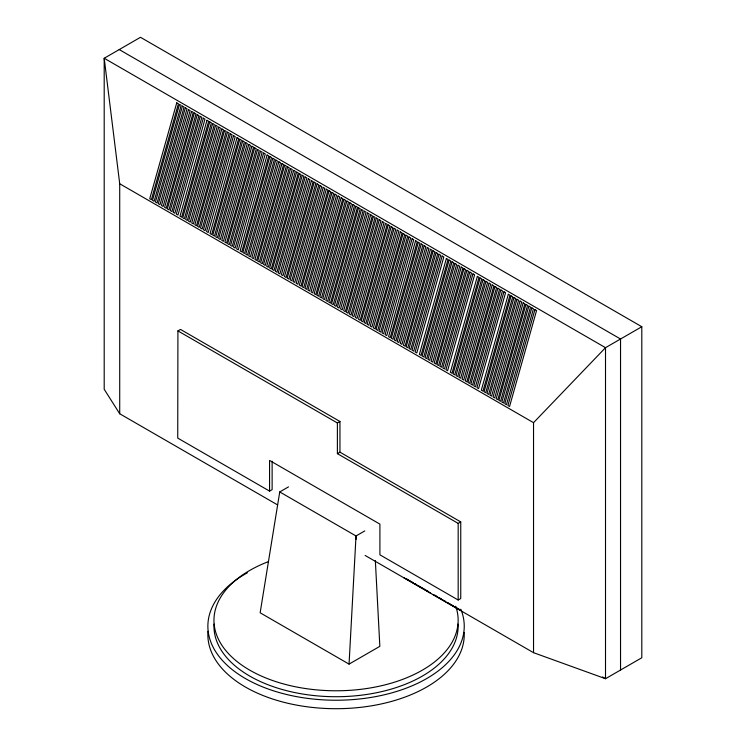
<?xml version="1.0" encoding="UTF-8"?>
<svg xmlns="http://www.w3.org/2000/svg" width="746" height="746" viewBox="0 0 746 746"><rect width="100%" height="100%" fill="white"/><g stroke="black" fill="none" stroke-linecap="round" stroke-linejoin="round"><path stroke-width="1.12" d="M269.567 491.11L269.567 460.422L379.91 524.13L379.91 554.819L458.175 600.008L460.748 598.525L460.748 521.911L339.952 452.169L339.952 421.481L180.485 329.415L177.921 330.898L177.734 438.098L269.567 491.11L272.131 489.637L272.131 461.215M288.497 486.877L279.741 491.94L260.149 612.792L349.053 664.117L356.019 535.973L364.775 530.919M533.539 652.685L533.539 422.684L605.51 347.683L641.802 326.729L641.802 657.758L605.51 678.711L533.539 652.685L365.13 555.453M177.921 330.898L337.388 422.963L339.952 421.481M337.388 422.963L337.388 453.652L339.952 452.169M337.388 453.652L458.175 523.394L460.748 521.911M349.053 664.117L379.845 646.334L375.35 560.619M641.802 326.729L140.49 37.3L104.198 58.253L104.198 389.281L119.714 413.76L277.605 504.921M119.229 49.572L620.541 339.01L620.541 670.039M602.488 676.967L605.51 678.711L605.51 347.683L104.198 58.253L119.714 183.758L533.539 422.684M279.741 491.94L356.019 535.973L356.019 539.442M406.16 578.644L412.995 582.589M414.944 583.717L416.902 584.845M418.851 585.974L428.614 591.615M434.685 595.122L437.622 596.809M439.571 597.938L441.529 599.066M443.478 600.194L445.437 601.323M447.386 602.451L453.242 605.836M455.2 606.964L460.086 609.78M403.717 577.618L430.656 593.173M433.23 594.655L460.17 610.209M458.175 523.394L458.175 600.008M119.714 183.758L119.714 413.76M455.694 606.256A122.092 70.488 0 0 1 375.602 686.982A122.092 70.488 0 0 1 226.616 651.547A122.092 70.488 0 0 1 268.243 561.673M458.081 624.066A122.092 70.488 0 0 1 336.045 696.717A122.092 70.488 0 0 1 214.018 624.066M460.832 609.258A128.191 74.013 0 0 1 299.705 697.193A128.191 74.013 0 0 1 247.308 572.816M464.18 632.431A128.191 74.013 0 0 1 335.066 708.7A128.191 74.013 0 0 1 207.994 631.293M176.746 102.845L149.741 198.734L151.391 199.686L178.397 103.797L176.746 102.845M179.497 104.431L152.492 200.32L154.142 201.28L181.138 105.382L179.497 104.431M182.425 106.128L155.429 202.017L157.07 202.968L184.076 107.079L182.425 106.128M185.362 107.816L158.357 203.714L160.008 204.665L187.004 108.767L185.362 107.816M188.477 109.615L161.472 205.504L163.122 206.465L190.127 110.567L188.477 109.615M191.591 111.415L164.586 207.304L166.237 208.265L193.242 112.366L191.591 111.415M194.342 113L167.337 208.899L168.988 209.85L195.993 113.951L194.342 113M197.27 114.698L170.274 210.586L171.925 211.538L198.921 115.649L197.27 114.698M200.208 116.395L173.203 212.284L174.853 213.235L201.858 117.346L200.208 116.395M203.322 118.185L176.317 214.083L177.968 215.034L204.973 119.146L203.322 118.185M206.987 120.302L179.991 216.2L181.632 217.151L208.638 121.262L206.987 120.302M209.738 121.896L182.733 217.785L184.383 218.737L211.388 122.848L209.738 121.896M212.666 123.584L185.67 219.483L187.321 220.434L214.316 124.535L212.666 123.584M215.603 125.281L188.598 221.17L190.249 222.121L217.254 126.233L215.603 125.281M218.718 127.081L191.722 222.97L193.363 223.921L220.368 128.032L218.718 127.081M221.832 128.881L194.837 224.77L196.487 225.721L223.483 129.832L221.832 128.881M224.583 130.466L197.587 226.355L199.229 227.306L226.234 131.417L224.583 130.466M227.521 132.154L200.515 228.052L202.166 229.003L229.162 133.114L227.521 132.154M230.449 133.851L203.453 229.74L205.094 230.691L232.099 134.802L230.449 133.851M233.563 135.651L206.567 231.54L208.218 232.491L235.214 136.602L233.563 135.651M237.051 137.665L210.046 233.554L211.696 234.505L238.701 138.616L237.051 137.665M239.802 139.25L212.796 235.139L214.447 236.09L241.443 140.201L239.802 139.25M242.73 140.938L215.734 236.836L217.375 237.787L244.38 141.899L242.73 140.938M245.667 142.635L218.662 238.524L220.312 239.475L247.308 143.586L245.667 142.635M248.782 144.435L221.776 240.324L223.427 241.275L250.432 145.386L248.782 144.435M251.896 146.235L224.891 242.124L226.542 243.075L253.547 147.186L251.896 146.235M254.647 147.82L227.642 243.709L229.292 244.66L256.298 148.771L254.647 147.82M257.575 149.517L230.579 245.406L232.23 246.357L259.226 150.468L257.575 149.517M260.513 151.205L233.507 247.094L235.158 248.054L262.163 152.156L260.513 151.205M263.627 153.005L236.622 248.894L238.272 249.854L265.278 153.956L263.627 153.005M267.105 155.019L240.109 250.908L241.76 251.859L268.756 155.97L267.105 155.019M269.856 156.604L242.86 252.493L244.511 253.444L271.507 157.555L269.856 156.604M272.794 158.301L245.788 254.19L247.439 255.141L274.444 159.252L272.794 158.301M275.722 159.989L248.726 255.878L250.376 256.838L277.372 160.94L275.722 159.989M278.836 161.789L251.84 257.678L253.491 258.629L280.487 162.74L278.836 161.789M281.96 163.588L254.955 259.477L256.605 260.429L283.601 164.54L281.96 163.588M284.702 165.174L257.706 261.063L259.356 262.023L286.352 166.125L284.702 165.174M287.639 166.871L260.634 262.76L262.284 263.711L289.289 167.822L287.639 166.871M290.567 168.559L263.571 264.457L265.222 265.408L292.218 169.51L290.567 168.559M293.691 170.358L266.686 266.257L268.336 267.208L295.332 171.31L293.691 170.358M296.619 172.056L269.623 267.945L271.264 268.896L298.269 173.007L296.619 172.056M299.37 173.641L272.365 269.53L274.015 270.49L301.02 174.592L299.37 173.641M302.298 175.338L275.302 271.227L276.952 272.178L303.948 176.289L302.298 175.338M305.235 177.026L278.23 272.924L279.881 273.875L306.886 177.977L305.235 177.026M308.35 178.826L281.354 274.715L282.995 275.675L310 179.777L308.35 178.826M311.464 180.625L284.468 276.514L286.119 277.475L313.115 181.576L311.464 180.625M314.215 182.21L287.219 278.109L288.861 279.06L315.866 183.162L314.215 182.21M317.153 183.908L290.147 279.797L291.798 280.748L318.794 184.859L317.153 183.908M320.081 185.595L293.085 281.494L294.726 282.445L321.731 186.556L320.081 185.595M323.195 187.395L296.199 283.293L297.85 284.245L324.846 188.356L323.195 187.395M326.31 189.195L299.314 285.093L300.964 286.044L327.96 190.146L326.31 189.195M329.061 190.79L302.065 286.678L303.715 287.63L330.711 191.741L329.061 190.79M331.998 192.477L304.993 288.366L306.643 289.327L333.649 193.428L331.998 192.477M334.926 194.174L307.93 290.063L309.581 291.015L336.577 195.126L334.926 194.174M338.041 195.974L311.045 291.863L312.695 292.814L339.691 196.925L338.041 195.974M341.164 197.774L314.159 293.663L315.81 294.614L342.806 198.725L341.164 197.774M343.906 199.359L316.91 295.248L318.561 296.199L345.557 200.31L343.906 199.359M346.843 201.047L319.838 296.945L321.489 297.896L348.494 202.007L346.843 201.047M349.771 202.744L322.776 298.633L324.426 299.584L351.422 203.695L349.771 202.744M352.895 204.544L325.89 300.433L327.541 301.384L354.536 205.495L352.895 204.544M355.823 206.232L328.827 302.13L330.469 303.081L357.474 207.192L355.823 206.232M358.574 207.826L331.569 303.715L333.22 304.666L360.225 208.777L358.574 207.826M361.502 209.514L334.506 305.412L336.157 306.364L363.153 210.465L361.502 209.514M364.44 211.211L337.434 307.1L339.085 308.051L366.09 212.162L364.44 211.211M367.554 213.011L340.558 308.9L342.2 309.851L369.205 213.962L367.554 213.011M370.669 214.811L343.673 310.7L345.323 311.651L372.319 215.762L370.669 214.811M373.42 216.396L346.424 312.285L348.065 313.236L375.07 217.347L373.42 216.396M376.357 218.084L349.352 313.982L351.002 314.933L378.008 219.044L376.357 218.084M379.285 219.781L352.289 315.67L353.94 316.621L380.936 220.732L379.285 219.781M382.4 221.581L355.404 317.47L357.054 318.421L384.05 222.532L382.4 221.581M385.514 223.38L358.518 319.269L360.169 320.22L387.165 224.332L385.514 223.38M388.265 224.966L361.269 320.855L362.92 321.815L389.916 225.917L388.265 224.966M391.202 226.663L364.197 322.552L365.848 323.503L392.853 227.614L391.202 226.663M394.13 228.351L367.135 324.249L368.785 325.2L395.781 229.302L394.13 228.351M397.245 230.15L370.249 326.049L371.9 327L398.896 231.101L397.245 230.15M400.369 231.95L373.364 327.839L375.014 328.8L402.019 232.901L400.369 231.95M403.11 233.535L376.115 329.434L377.765 330.385L404.761 234.496L403.11 233.535M406.048 235.232L379.043 331.121L380.693 332.073L407.698 236.184L406.048 235.232M408.976 236.93L381.98 332.819L383.63 333.77L410.626 237.881L408.976 236.93M412.1 238.72L385.095 334.618L386.745 335.569L413.75 239.68L412.1 238.72M415.578 240.734L388.582 336.623L390.223 337.574L417.228 241.685L415.578 240.734M418.329 242.319L391.324 338.218L392.974 339.169L419.979 243.271L418.329 242.319M421.257 244.017L394.261 339.906L395.912 340.857L422.907 244.968L421.257 244.017M424.194 245.704L397.189 341.603L398.84 342.554L425.845 246.665L424.194 245.704M427.309 247.504L400.313 343.402L401.954 344.354L428.959 248.465L427.309 247.504M430.423 249.304L403.427 345.202L405.078 346.153L432.074 250.255L430.423 249.304M433.174 250.898L406.178 346.787L407.829 347.739L434.825 251.85L433.174 250.898M436.112 252.586L409.106 348.475L410.757 349.436L437.762 253.537L436.112 252.586M439.04 254.283L412.044 350.172L413.694 351.124L440.69 255.235L439.04 254.283M442.154 256.083L415.158 351.972L416.809 352.923L443.805 257.034L442.154 256.083M446.369 258.517L419.373 354.406L421.024 355.357L448.02 259.468L446.369 258.517M449.12 260.102L422.124 355.991L423.775 356.942L450.77 261.053L449.12 260.102M452.057 261.79L425.052 357.688L426.703 358.639L453.708 262.751L452.057 261.79M454.985 263.487L427.99 359.376L429.64 360.327L456.636 264.438L454.985 263.487M458.1 265.287L431.104 361.176L432.755 362.127L459.75 266.238L458.1 265.287M461.224 267.087L434.219 362.976L435.869 363.927L462.865 268.038L461.224 267.087M463.965 268.672L436.97 364.561L438.62 365.521L465.616 269.623L463.965 268.672M466.903 270.369L439.898 366.258L441.548 367.209L468.553 271.32L466.903 270.369M469.831 272.057L442.835 367.955L444.485 368.906L471.481 273.008L469.831 272.057M472.955 273.857L445.949 369.746L447.6 370.706L474.596 274.808L472.955 273.857M477.347 276.402L450.351 372.291L452.001 373.242L478.997 277.353L477.347 276.402M480.098 277.988L453.102 373.877L454.752 374.828L481.748 278.939L480.098 277.988M483.035 279.675L456.03 375.574L457.68 376.525L484.686 280.627L483.035 279.675M485.963 281.373L458.967 377.262L460.618 378.213L487.614 282.324L485.963 281.373M489.078 283.172L462.082 379.061L463.732 380.012L490.728 284.123L489.078 283.172M492.201 284.972L465.196 380.861L466.847 381.812L493.843 285.923L492.201 284.972M494.943 286.557L467.947 382.446L469.598 383.397L496.594 287.508L494.943 286.557M497.88 288.254L470.875 384.143L472.526 385.095L499.531 289.206L497.88 288.254M500.808 289.942L473.813 385.831L475.463 386.792L502.459 290.893L500.808 289.942M503.932 291.742L476.927 387.631L478.578 388.591L505.574 292.693L503.932 291.742M508.324 294.278L481.329 390.177L482.979 391.128L509.975 295.239L508.324 294.278M511.075 295.873L484.079 391.762L485.73 392.713L512.726 296.824L511.075 295.873M514.013 297.561L487.007 393.459L488.658 394.41L515.663 298.512L514.013 297.561M516.941 299.258L489.945 395.147L491.595 396.098L518.591 300.209L516.941 299.258M520.055 301.058L493.059 396.947L494.71 397.898L521.706 302.009L520.055 301.058M523.17 302.857L496.174 398.746L497.824 399.697L524.82 303.808L523.17 302.857M525.921 304.443L498.925 400.332L500.575 401.283L527.571 305.394L525.921 304.443M528.858 306.13L501.853 402.029L503.503 402.98L530.509 307.091L528.858 306.13M531.786 307.828L504.79 403.717L506.441 404.668L533.437 308.779L531.786 307.828M534.901 309.627L507.905 405.516L509.555 406.467L536.551 310.578L534.901 309.627"/></g></svg>
